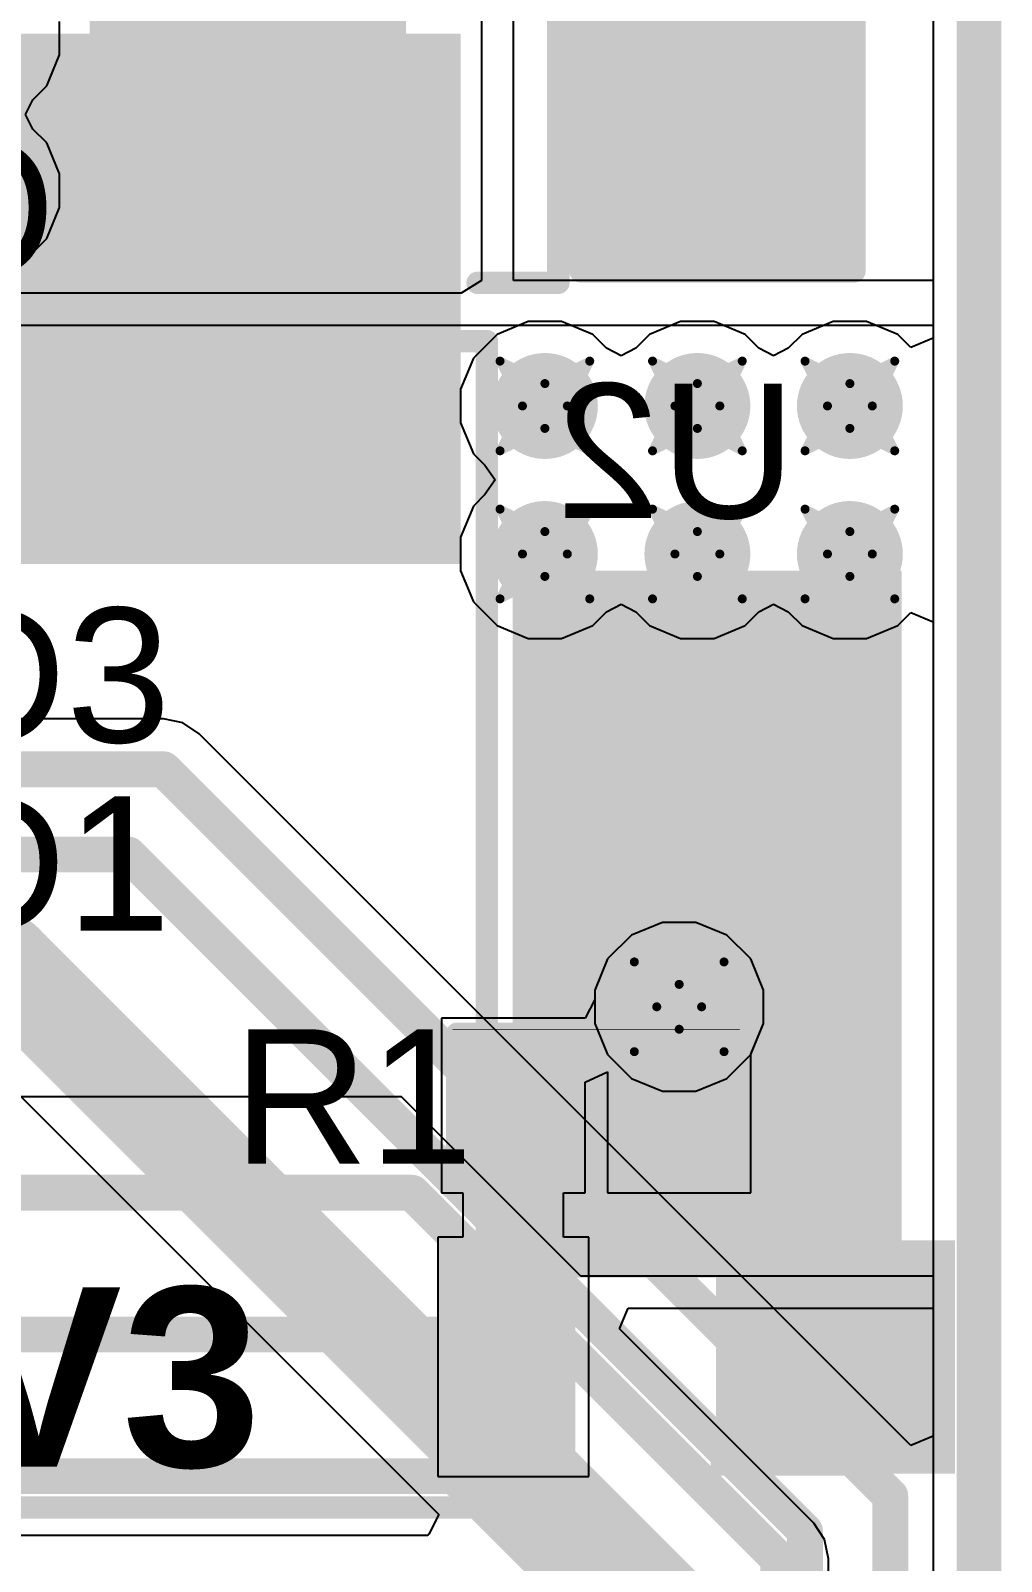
# Model space of a CAD drawing. Header units: inches. Extents: x -6 to 430, y 0 to 90.
# Drawn here: x 39.63 to 45.13, y 34.52 to 43.19 of the extents above; entities that cross this region are included whole.
import ezdxf

# ---------------------------------------------------------------- set-up
doc = ezdxf.new("R2010")
doc.units = ezdxf.units.IN
for name, color, linetype in [('Board_Outline', 56, 'Continuous'), ('Bottom Layer', 5, 'Continuous'), ('Bottom Overlay', 54, 'Continuous'), ('Bottom Paste', 16, 'Continuous'), ('Bottom Solder', 6, 'Continuous'), ('Drill Drawing', 1, 'Continuous'), ('Layer 1', 16, 'Continuous'), ('Layer 2', 76, 'Continuous'), ('Top Layer', 1, 'Continuous'), ('Top Overlay', 2, 'Continuous'), ('Top Paste', 8, 'Continuous'), ('Top Solder', 216, 'Continuous'), ('Via Holes', 16, 'Continuous')]:
    doc.layers.add(name, color=color, linetype=linetype)
doc.styles.add('Arial', font='', dxfattribs={"height": 0.2})
doc.styles.add('Arial_Bold', font='', dxfattribs={"height": 0.2})
doc.styles.get('Arial').set_extended_font_data('Arial')
doc.styles.get('Arial_Bold').set_extended_font_data('Arial', bold=True)

msp = doc.modelspace()

# ---------------------------------------------------------------- hatches: boundary and pattern name
at = {"layer": 'Bottom Layer'}
for points in [[(40.1288, 44.7212), (41.6528, 44.7212), (41.6528, 41.9272), (40.1288, 41.9272)], [(42.6688, 44.7212), (44.1928, 44.7212), (44.1928, 41.9272), (42.6688, 41.9272)], [(42.4602, 36.2286), (42.4602, 40.0286), (44.4602, 40.0286), (44.4602, 36.2286)]]:
    msp.add_hatch(color=5, dxfattribs=at).paths.add_polyline_path(points)
h = msp.add_hatch(color=5, dxfattribs=at)
edge = h.paths.add_edge_path()
edge.add_arc((42.5418, 41.0636), 0.3, 0, 360)
h = msp.add_hatch(color=5, dxfattribs=at)
edge = h.paths.add_edge_path()
edge.add_arc((43.4054, 41.0636), 0.3, 0, 360)
h = msp.add_hatch(color=5, dxfattribs=at)
edge = h.paths.add_edge_path()
edge.add_arc((44.269, 41.0636), 0.3, 0, 360)
h = msp.add_hatch(color=5, dxfattribs=at)
edge = h.paths.add_edge_path()
edge.add_arc((42.5418, 40.2254), 0.3, 0, 360)
h = msp.add_hatch(color=5, dxfattribs=at)
edge = h.paths.add_edge_path()
edge.add_arc((43.4054, 40.2254), 0.3, 0, 360)
h = msp.add_hatch(color=5, dxfattribs=at)
edge = h.paths.add_edge_path()
edge.add_arc((44.269, 40.2254), 0.3, 0, 360)
h = msp.add_hatch(color=5, dxfattribs=at)
edge = h.paths.add_edge_path()
edge.add_arc((43.3024, 37.6614), 0.3, 0, 360)
at = {"layer": 'Bottom Paste'}
for points in [[(40.1288, 44.7212), (41.6528, 44.7212), (41.6528, 41.9272), (40.1288, 41.9272)], [(42.6688, 44.7212), (44.1928, 44.7212), (44.1928, 41.9272), (42.6688, 41.9272)], [(42.4602, 36.2286), (42.4602, 40.0286), (44.4602, 40.0286), (44.4602, 36.2286)]]:
    msp.add_hatch(color=16, dxfattribs=at).paths.add_polyline_path(points)
at = {"layer": 'Bottom Solder'}
for points in [[(40.0272, 44.8228), (41.7544, 44.8228), (41.7544, 41.8256), (40.0272, 41.8256)], [(42.5672, 44.8228), (44.2944, 44.8228), (44.2944, 41.8256), (42.5672, 41.8256)], [(42.3586, 36.127), (42.3586, 40.1302), (44.5618, 40.1302), (44.5618, 36.127)]]:
    msp.add_hatch(color=6, dxfattribs=at).paths.add_polyline_path(points)
at = {"layer": 'Layer 1'}
h = msp.add_hatch(color=16, dxfattribs=at)
edge = h.paths.add_edge_path()
edge.add_arc((42.5418, 41.0636), 0.3, 0, 360)
h = msp.add_hatch(color=16, dxfattribs=at)
edge = h.paths.add_edge_path()
edge.add_arc((43.4054, 41.0636), 0.3, 0, 360)
h = msp.add_hatch(color=16, dxfattribs=at)
edge = h.paths.add_edge_path()
edge.add_arc((44.269, 41.0636), 0.3, 0, 360)
h = msp.add_hatch(color=16, dxfattribs=at)
edge = h.paths.add_edge_path()
edge.add_arc((42.5418, 40.2254), 0.3, 0, 360)
h = msp.add_hatch(color=16, dxfattribs=at)
edge = h.paths.add_edge_path()
edge.add_arc((43.4054, 40.2254), 0.3, 0, 360)
h = msp.add_hatch(color=16, dxfattribs=at)
edge = h.paths.add_edge_path()
edge.add_arc((44.269, 40.2254), 0.3, 0, 360)
h = msp.add_hatch(color=16, dxfattribs=at)
edge = h.paths.add_edge_path()
edge.add_arc((43.3024, 37.6614), 0.3, 0, 360)
at = {"layer": 'Layer 2'}
h = msp.add_hatch(color=76, dxfattribs=at)
edge = h.paths.add_edge_path()
edge.add_arc((42.5418, 41.0636), 0.3, 0, 360)
h = msp.add_hatch(color=76, dxfattribs=at)
edge = h.paths.add_edge_path()
edge.add_arc((43.4054, 41.0636), 0.3, 0, 360)
h = msp.add_hatch(color=76, dxfattribs=at)
edge = h.paths.add_edge_path()
edge.add_arc((44.269, 41.0636), 0.3, 0, 360)
h = msp.add_hatch(color=76, dxfattribs=at)
edge = h.paths.add_edge_path()
edge.add_arc((42.5418, 40.2254), 0.3, 0, 360)
h = msp.add_hatch(color=76, dxfattribs=at)
edge = h.paths.add_edge_path()
edge.add_arc((43.4054, 40.2254), 0.3, 0, 360)
h = msp.add_hatch(color=76, dxfattribs=at)
edge = h.paths.add_edge_path()
edge.add_arc((44.269, 40.2254), 0.3, 0, 360)
h = msp.add_hatch(color=76, dxfattribs=at)
edge = h.paths.add_edge_path()
edge.add_arc((43.3024, 37.6614), 0.3, 0, 360)
at = {"layer": 'Top Layer'}
for points in [[(41.9638, 40.2706), (39.5638, 40.2706), (39.5638, 43.0706), (41.9638, 43.0706)], [(42.5912, 37.4201), (42.5912, 36.7851), (42.134, 36.7851), (42.134, 37.4201)], [(43.531, 37.4201), (43.531, 36.7851), (43.0738, 36.7851), (43.0738, 37.4201)], [(42.1126, 36.1788), (42.6126, 36.1788), (42.6126, 35.1788), (42.1126, 35.1788)], [(43.6126, 36.1788), (44.1126, 36.1788), (44.1126, 35.1788), (43.6126, 35.1788)]]:
    msp.add_hatch(color=1, dxfattribs=at).paths.add_polyline_path(points)
h = msp.add_hatch(color=1, dxfattribs=at)
edge = h.paths.add_edge_path()
edge.add_arc((42.5418, 41.0636), 0.3, 0, 360)
h = msp.add_hatch(color=1, dxfattribs=at)
edge = h.paths.add_edge_path()
edge.add_arc((43.4054, 41.0636), 0.3, 0, 360)
h = msp.add_hatch(color=1, dxfattribs=at)
edge = h.paths.add_edge_path()
edge.add_arc((44.269, 41.0636), 0.3, 0, 360)
h = msp.add_hatch(color=1, dxfattribs=at)
edge = h.paths.add_edge_path()
edge.add_arc((42.5418, 40.2254), 0.3, 0, 360)
h = msp.add_hatch(color=1, dxfattribs=at)
edge = h.paths.add_edge_path()
edge.add_arc((43.4054, 40.2254), 0.3, 0, 360)
h = msp.add_hatch(color=1, dxfattribs=at)
edge = h.paths.add_edge_path()
edge.add_arc((44.269, 40.2254), 0.3, 0, 360)
h = msp.add_hatch(color=1, dxfattribs=at)
edge = h.paths.add_edge_path()
edge.add_arc((43.3024, 37.6614), 0.3, 0, 360)
at = {"layer": 'Top Overlay'}
msp.add_hatch(color=2, dxfattribs=at).paths.add_polyline_path([(44.2302, 35.0184), (44.8652, 35.0184), (44.8652, 36.3392), (44.2302, 36.3392)])
at = {"layer": 'Top Paste'}
for points in [[(41.9638, 40.2706), (39.5638, 40.2706), (39.5638, 43.0706), (41.9638, 43.0706)], [(42.5912, 37.4201), (42.5912, 36.7851), (42.134, 36.7851), (42.134, 37.4201)], [(43.531, 37.4201), (43.531, 36.7851), (43.0738, 36.7851), (43.0738, 37.4201)], [(42.1126, 36.1788), (42.6126, 36.1788), (42.6126, 35.1788), (42.1126, 35.1788)], [(43.6126, 36.1788), (44.1126, 36.1788), (44.1126, 35.1788), (43.6126, 35.1788)]]:
    msp.add_hatch(color=8, dxfattribs=at).paths.add_polyline_path(points)
at = {"layer": 'Top Solder'}
for points in [[(42.0654, 40.169), (39.4622, 40.169), (39.4622, 43.1722), (42.0654, 43.1722)], [(42.6462, 37.4751), (42.6462, 36.7301), (42.079, 36.7301), (42.079, 37.4751)], [(43.586, 37.4751), (43.586, 36.7301), (43.0188, 36.7301), (43.0188, 37.4751)], [(42.011, 36.2804), (42.7142, 36.2804), (42.7142, 35.0772), (42.011, 35.0772)], [(43.511, 36.2804), (44.2142, 36.2804), (44.2142, 35.0772), (43.511, 35.0772)]]:
    msp.add_hatch(color=216, dxfattribs=at).paths.add_polyline_path(points)
at = {"layer": 'Via Holes'}
h = msp.add_hatch(color=7, dxfattribs=at)
edge = h.paths.add_edge_path()
edge.add_arc((42.5418, 41.0636), 0.15, 0, 360)
h = msp.add_hatch(color=7, dxfattribs=at)
edge = h.paths.add_edge_path()
edge.add_arc((43.4054, 41.0636), 0.15, 0, 360)
h = msp.add_hatch(color=7, dxfattribs=at)
edge = h.paths.add_edge_path()
edge.add_arc((44.269, 41.0636), 0.15, 0, 360)
h = msp.add_hatch(color=7, dxfattribs=at)
edge = h.paths.add_edge_path()
edge.add_arc((42.5418, 40.2254), 0.15, 0, 360)
h = msp.add_hatch(color=7, dxfattribs=at)
edge = h.paths.add_edge_path()
edge.add_arc((43.4054, 40.2254), 0.15, 0, 360)
h = msp.add_hatch(color=7, dxfattribs=at)
edge = h.paths.add_edge_path()
edge.add_arc((44.269, 40.2254), 0.15, 0, 360)
h = msp.add_hatch(color=7, dxfattribs=at)
edge = h.paths.add_edge_path()
edge.add_arc((43.3024, 37.6614), 0.15, 0, 360)

# ---------------------------------------------------------------- linework, layer by layer
at = {"layer": 'Board_Outline', "const_width": 0.254}
msp.add_lwpolyline([(45, 0), (45, 50)], dxfattribs=at)
at = {"layer": 'Bottom Layer'}
for p, q in [((42.1827, 47.185), (42.1827, 41.7748)), ((42.364, 41.7748), (42.364, 47.185)), ((44.741, 47.185), (44.741, 41.7748)), ((42.0677, 41.7021), (39.062, 41.7021)), ((42.1827, 41.7748), (42.0677, 41.7021)), ((44.741, 41.7748), (42.364, 41.7748)), ((39.062, 41.5208), (44.741, 41.5208)), ((44.741, 41.5208), (44.741, 36.136)), ((41.729, 37.152), (35.1429, 37.152)), ((42.745, 36.136), (41.729, 37.152)), ((44.741, 36.136), (42.745, 36.136)), ((42.9639, 35.8374), (43.0125, 35.9547)), ((43.0125, 35.9547), (44.741, 35.9547)), ((44.741, 35.9547), (44.741, 14.4685)), ((44.064, 34.7372), (42.9639, 35.8374)), ((44.1258, 34.6448), (44.064, 34.7372)), ((44.064, 34.7372), (44.064, 34.7372)), ((44.1475, 34.5358), (44.1258, 34.6448)), ((44.1475, 18.483), (44.1475, 34.5358))]:
    msp.add_line(p, q, dxfattribs=at)
at = {"layer": 'Bottom Layer', "const_width": 0.2032}
for points in [[(39.0621, 36.6085), (41.7899, 36.6085)], [(41.7899, 36.6085), (43.8626, 34.5358)], [(39.062, 35.8058), (41.9101, 35.8058)], [(41.9101, 35.8058), (43.38, 34.3359)], [(39.0621, 35.0033), (42.0301, 35.0033)], [(42.0301, 35.0033), (42.8974, 34.136)], [(43.8626, 18.483), (43.8626, 34.5358)]]:
    msp.add_lwpolyline(points, dxfattribs=at)
at = {"layer": 'Bottom Layer', "const_width": 0.1016}
for points in [[(41.7391, 36.6085, 1), (41.8407, 36.6085, 1)], [(41.7391, 36.6085, 1), (41.8407, 36.6085, 1)], [(41.8593, 35.8058, 1), (41.9609, 35.8058, 1)], [(41.8593, 35.8058, 1), (41.9609, 35.8058, 1)], [(41.9793, 35.0033, 1), (42.0809, 35.0033, 1)], [(41.9793, 35.0033, 1), (42.0809, 35.0033, 1)], [(43.8118, 34.5358, 1), (43.9134, 34.5358, 1)], [(43.8118, 34.5358, 1), (43.9134, 34.5358, 1)]]:
    msp.add_lwpolyline(points, format="xyb", close=True, dxfattribs=at)
at = {"layer": 'Bottom Overlay', "const_width": 0.127}
for points in [[(40.0272, 41.8256), (40.0272, 44.8228)], [(44.2944, 41.8256), (44.2944, 44.8228)], [(40.0272, 41.8256), (41.5766, 41.8256)], [(42.745, 41.8256), (44.2944, 41.8256)], [(38.5814, 41.4306), (42.2136, 41.4306)], [(42.2136, 34.8266), (42.2136, 41.4306)], [(38.5814, 34.8266), (42.2136, 34.8266)]]:
    msp.add_lwpolyline(points, dxfattribs=at)
at = {"layer": 'Bottom Overlay', "const_width": 0.0635}
for points in [[(39.9954, 41.8256, 1), (40.0589, 41.8256, 1)], [(39.9954, 41.8256, 1), (40.0589, 41.8256, 1)], [(41.5448, 41.8256, 1), (41.6083, 41.8256, 1)], [(42.7132, 41.8256, 1), (42.7767, 41.8256, 1)], [(44.2626, 41.8256, 1), (44.3261, 41.8256, 1)], [(44.2626, 41.8256, 1), (44.3261, 41.8256, 1)], [(42.1818, 41.4306, 1), (42.2453, 41.4306, 1)], [(42.1818, 41.4306, 1), (42.2453, 41.4306, 1)], [(42.1818, 34.8266, 1), (42.2453, 34.8266, 1)], [(42.1818, 34.8266, 1), (42.2453, 34.8266, 1)]]:
    msp.add_lwpolyline(points, format="xyb", close=True, dxfattribs=at)
at = {"layer": 'Drill Drawing', "const_width": 0.0508}
for points in [[(42.2878, 41.3176), (42.5418, 41.1906)], [(42.2878, 41.3176), (42.4148, 41.0636)], [(42.5418, 41.1906), (42.7958, 41.3176)], [(42.6688, 41.0636), (42.7958, 41.3176)], [(43.1514, 41.3176), (43.4054, 41.1906)], [(43.1514, 41.3176), (43.2784, 41.0636)], [(43.4054, 41.1906), (43.6594, 41.3176)], [(43.5324, 41.0636), (43.6594, 41.3176)], [(44.015, 41.3176), (44.269, 41.1906)], [(44.015, 41.3176), (44.142, 41.0636)], [(44.269, 41.1906), (44.523, 41.3176)], [(44.396, 41.0636), (44.523, 41.3176)], [(42.2878, 40.8096), (42.4148, 41.0636)], [(42.6688, 41.0636), (42.7958, 40.8096)], [(43.1514, 40.8096), (43.2784, 41.0636)], [(43.5324, 41.0636), (43.6594, 40.8096)], [(44.015, 40.8096), (44.142, 41.0636)], [(44.396, 41.0636), (44.523, 40.8096)], [(42.2878, 40.8096), (42.5418, 40.9366)], [(42.5418, 40.9366), (42.7958, 40.8096)], [(43.1514, 40.8096), (43.4054, 40.9366)], [(43.4054, 40.9366), (43.6594, 40.8096)], [(44.015, 40.8096), (44.269, 40.9366)], [(44.269, 40.9366), (44.523, 40.8096)], [(42.2878, 40.4794), (42.5418, 40.3524)], [(42.2878, 40.4794), (42.4148, 40.2254)], [(42.5418, 40.3524), (42.7958, 40.4794)], [(42.6688, 40.2254), (42.7958, 40.4794)], [(43.1514, 40.4794), (43.4054, 40.3524)], [(43.1514, 40.4794), (43.2784, 40.2254)], [(43.4054, 40.3524), (43.6594, 40.4794)], [(43.5324, 40.2254), (43.6594, 40.4794)], [(44.015, 40.4794), (44.269, 40.3524)], [(44.015, 40.4794), (44.142, 40.2254)], [(44.269, 40.3524), (44.523, 40.4794)], [(44.396, 40.2254), (44.523, 40.4794)], [(42.2878, 39.9714), (42.4148, 40.2254)], [(42.6688, 40.2254), (42.7958, 39.9714)], [(43.1514, 39.9714), (43.2784, 40.2254)], [(43.5324, 40.2254), (43.6594, 39.9714)], [(44.015, 39.9714), (44.142, 40.2254)], [(44.396, 40.2254), (44.523, 39.9714)], [(42.2878, 39.9714), (42.5418, 40.0984)], [(42.5418, 40.0984), (42.7958, 39.9714)], [(43.1514, 39.9714), (43.4054, 40.0984)], [(43.4054, 40.0984), (43.6594, 39.9714)], [(44.015, 39.9714), (44.269, 40.0984)], [(44.269, 40.0984), (44.523, 39.9714)], [(43.0484, 37.9154), (43.3024, 37.7884)], [(43.0484, 37.9154), (43.1754, 37.6614)], [(43.3024, 37.7884), (43.5564, 37.9154)], [(43.4294, 37.6614), (43.5564, 37.9154)], [(43.0484, 37.4074), (43.1754, 37.6614)], [(43.4294, 37.6614), (43.5564, 37.4074)], [(43.0484, 37.4074), (43.3024, 37.5344)], [(43.3024, 37.5344), (43.5564, 37.4074)]]:
    msp.add_lwpolyline(points, dxfattribs=at)
at = {"layer": 'Drill Drawing', "const_width": 0.0254}
for points in [[(42.2751, 41.3176, 1), (42.3005, 41.3176, 1)], [(42.2751, 41.3176, 1), (42.3005, 41.3176, 1)], [(42.7831, 41.3176, 1), (42.8085, 41.3176, 1)], [(42.7831, 41.3176, 1), (42.8085, 41.3176, 1)], [(43.1387, 41.3176, 1), (43.1641, 41.3176, 1)], [(43.1387, 41.3176, 1), (43.1641, 41.3176, 1)], [(43.6467, 41.3176, 1), (43.6721, 41.3176, 1)], [(43.6467, 41.3176, 1), (43.6721, 41.3176, 1)], [(44.0023, 41.3176, 1), (44.0277, 41.3176, 1)], [(44.0023, 41.3176, 1), (44.0277, 41.3176, 1)], [(44.5103, 41.3176, 1), (44.5357, 41.3176, 1)], [(44.5103, 41.3176, 1), (44.5357, 41.3176, 1)], [(42.5291, 41.1906, 1), (42.5545, 41.1906, 1)], [(42.5291, 41.1906, 1), (42.5545, 41.1906, 1)], [(43.3927, 41.1906, 1), (43.4181, 41.1906, 1)], [(43.3927, 41.1906, 1), (43.4181, 41.1906, 1)], [(44.2563, 41.1906, 1), (44.2817, 41.1906, 1)], [(44.2563, 41.1906, 1), (44.2817, 41.1906, 1)], [(42.4021, 41.0636, 1), (42.4275, 41.0636, 1)], [(42.4021, 41.0636, 1), (42.4275, 41.0636, 1)], [(42.6561, 41.0636, 1), (42.6815, 41.0636, 1)], [(42.6561, 41.0636, 1), (42.6815, 41.0636, 1)], [(43.2657, 41.0636, 1), (43.2911, 41.0636, 1)], [(43.2657, 41.0636, 1), (43.2911, 41.0636, 1)], [(43.5197, 41.0636, 1), (43.5451, 41.0636, 1)], [(43.5197, 41.0636, 1), (43.5451, 41.0636, 1)], [(44.1293, 41.0636, 1), (44.1547, 41.0636, 1)], [(44.1293, 41.0636, 1), (44.1547, 41.0636, 1)], [(44.3833, 41.0636, 1), (44.4087, 41.0636, 1)], [(44.3833, 41.0636, 1), (44.4087, 41.0636, 1)], [(42.5291, 40.9366, 1), (42.5545, 40.9366, 1)], [(42.5291, 40.9366, 1), (42.5545, 40.9366, 1)], [(43.3927, 40.9366, 1), (43.4181, 40.9366, 1)], [(43.3927, 40.9366, 1), (43.4181, 40.9366, 1)], [(44.2563, 40.9366, 1), (44.2817, 40.9366, 1)], [(44.2563, 40.9366, 1), (44.2817, 40.9366, 1)], [(42.2751, 40.8096, 1), (42.3005, 40.8096, 1)], [(42.2751, 40.8096, 1), (42.3005, 40.8096, 1)], [(42.7831, 40.8096, 1), (42.8085, 40.8096, 1)], [(42.7831, 40.8096, 1), (42.8085, 40.8096, 1)], [(43.1387, 40.8096, 1), (43.1641, 40.8096, 1)], [(43.1387, 40.8096, 1), (43.1641, 40.8096, 1)], [(43.6467, 40.8096, 1), (43.6721, 40.8096, 1)], [(43.6467, 40.8096, 1), (43.6721, 40.8096, 1)], [(44.0023, 40.8096, 1), (44.0277, 40.8096, 1)], [(44.0023, 40.8096, 1), (44.0277, 40.8096, 1)], [(44.5103, 40.8096, 1), (44.5357, 40.8096, 1)], [(44.5103, 40.8096, 1), (44.5357, 40.8096, 1)], [(42.2751, 40.4794, 1), (42.3005, 40.4794, 1)], [(42.2751, 40.4794, 1), (42.3005, 40.4794, 1)], [(42.7831, 40.4794, 1), (42.8085, 40.4794, 1)], [(42.7831, 40.4794, 1), (42.8085, 40.4794, 1)], [(43.1387, 40.4794, 1), (43.1641, 40.4794, 1)], [(43.1387, 40.4794, 1), (43.1641, 40.4794, 1)], [(43.6467, 40.4794, 1), (43.6721, 40.4794, 1)], [(43.6467, 40.4794, 1), (43.6721, 40.4794, 1)], [(44.0023, 40.4794, 1), (44.0277, 40.4794, 1)], [(44.0023, 40.4794, 1), (44.0277, 40.4794, 1)], [(44.5103, 40.4794, 1), (44.5357, 40.4794, 1)], [(44.5103, 40.4794, 1), (44.5357, 40.4794, 1)], [(42.5291, 40.3524, 1), (42.5545, 40.3524, 1)], [(42.5291, 40.3524, 1), (42.5545, 40.3524, 1)], [(43.3927, 40.3524, 1), (43.4181, 40.3524, 1)], [(43.3927, 40.3524, 1), (43.4181, 40.3524, 1)], [(44.2563, 40.3524, 1), (44.2817, 40.3524, 1)], [(44.2563, 40.3524, 1), (44.2817, 40.3524, 1)], [(42.4021, 40.2254, 1), (42.4275, 40.2254, 1)], [(42.4021, 40.2254, 1), (42.4275, 40.2254, 1)], [(42.6561, 40.2254, 1), (42.6815, 40.2254, 1)], [(42.6561, 40.2254, 1), (42.6815, 40.2254, 1)], [(43.2657, 40.2254, 1), (43.2911, 40.2254, 1)], [(43.2657, 40.2254, 1), (43.2911, 40.2254, 1)], [(43.5197, 40.2254, 1), (43.5451, 40.2254, 1)], [(43.5197, 40.2254, 1), (43.5451, 40.2254, 1)], [(44.1293, 40.2254, 1), (44.1547, 40.2254, 1)], [(44.1293, 40.2254, 1), (44.1547, 40.2254, 1)], [(44.3833, 40.2254, 1), (44.4087, 40.2254, 1)], [(44.3833, 40.2254, 1), (44.4087, 40.2254, 1)], [(42.5291, 40.0984, 1), (42.5545, 40.0984, 1)], [(42.5291, 40.0984, 1), (42.5545, 40.0984, 1)], [(43.3927, 40.0984, 1), (43.4181, 40.0984, 1)], [(43.3927, 40.0984, 1), (43.4181, 40.0984, 1)], [(44.2563, 40.0984, 1), (44.2817, 40.0984, 1)], [(44.2563, 40.0984, 1), (44.2817, 40.0984, 1)], [(42.2751, 39.9714, 1), (42.3005, 39.9714, 1)], [(42.2751, 39.9714, 1), (42.3005, 39.9714, 1)], [(42.7831, 39.9714, 1), (42.8085, 39.9714, 1)], [(42.7831, 39.9714, 1), (42.8085, 39.9714, 1)], [(43.1387, 39.9714, 1), (43.1641, 39.9714, 1)], [(43.1387, 39.9714, 1), (43.1641, 39.9714, 1)], [(43.6467, 39.9714, 1), (43.6721, 39.9714, 1)], [(43.6467, 39.9714, 1), (43.6721, 39.9714, 1)], [(44.0023, 39.9714, 1), (44.0277, 39.9714, 1)], [(44.0023, 39.9714, 1), (44.0277, 39.9714, 1)], [(44.5103, 39.9714, 1), (44.5357, 39.9714, 1)], [(44.5103, 39.9714, 1), (44.5357, 39.9714, 1)], [(43.0357, 37.9154, 1), (43.0611, 37.9154, 1)], [(43.0357, 37.9154, 1), (43.0611, 37.9154, 1)], [(43.5437, 37.9154, 1), (43.5691, 37.9154, 1)], [(43.5437, 37.9154, 1), (43.5691, 37.9154, 1)], [(43.2897, 37.7884, 1), (43.3151, 37.7884, 1)], [(43.2897, 37.7884, 1), (43.3151, 37.7884, 1)], [(43.1627, 37.6614, 1), (43.1881, 37.6614, 1)], [(43.1627, 37.6614, 1), (43.1881, 37.6614, 1)], [(43.4167, 37.6614, 1), (43.4421, 37.6614, 1)], [(43.4167, 37.6614, 1), (43.4421, 37.6614, 1)], [(43.2897, 37.5344, 1), (43.3151, 37.5344, 1)], [(43.2897, 37.5344, 1), (43.3151, 37.5344, 1)], [(43.0357, 37.4074, 1), (43.0611, 37.4074, 1)], [(43.0357, 37.4074, 1), (43.0611, 37.4074, 1)], [(43.5437, 37.4074, 1), (43.5691, 37.4074, 1)], [(43.5437, 37.4074, 1), (43.5691, 37.4074, 1)]]:
    msp.add_lwpolyline(points, format="xyb", close=True, dxfattribs=at)
at = {"layer": 'Layer 1'}
for p, q in [((44.741, 44.7697), (44.741, 41.4469)), ((42.4468, 41.5414), (42.2711, 41.4687)), ((42.6368, 41.5414), (42.4468, 41.5414)), ((42.8125, 41.4687), (42.6368, 41.5414)), ((43.3104, 41.5414), (43.1347, 41.4687)), ((43.5004, 41.5414), (43.3104, 41.5414)), ((43.6761, 41.4687), (43.5004, 41.5414)), ((44.174, 41.5414), (43.9983, 41.4687)), ((44.364, 41.5414), (44.174, 41.5414)), ((44.5397, 41.4687), (44.364, 41.5414)), ((42.2711, 41.4687), (42.1367, 41.3343)), ((42.8906, 41.3905), (42.8125, 41.4687)), ((43.1347, 41.4687), (43.0566, 41.3905)), ((43.7542, 41.3905), (43.6761, 41.4687)), ((43.9983, 41.4687), (43.9202, 41.3905)), ((44.614, 41.3943), (44.5397, 41.4687)), ((44.741, 41.4469), (44.614, 41.3943)), ((42.9736, 41.348), (42.8906, 41.3905)), ((43.0566, 41.3905), (42.9736, 41.348)), ((43.8372, 41.348), (43.7542, 41.3905)), ((43.9202, 41.3905), (43.8372, 41.348)), ((42.1367, 41.3343), (42.064, 41.1586)), ((42.064, 41.1586), (42.064, 40.9686)), ((42.064, 40.9686), (42.1367, 40.7929)), ((42.1367, 40.7929), (42.2022, 40.7275)), ((42.2022, 40.7275), (42.2612, 40.6445)), ((42.2612, 40.6445), (42.2022, 40.5615)), ((42.1367, 40.4961), (42.064, 40.3204)), ((42.2022, 40.5615), (42.1367, 40.4961)), ((42.064, 40.3204), (42.064, 40.1304)), ((42.064, 40.1304), (42.1367, 39.9547)), ((42.1367, 39.9547), (42.2711, 39.8203)), ((42.8125, 39.8203), (42.8906, 39.8985)), ((42.8906, 39.8985), (42.9736, 39.941)), ((42.9736, 39.941), (43.0566, 39.8985)), ((43.0566, 39.8985), (43.1347, 39.8203)), ((43.6761, 39.8203), (43.7542, 39.8985)), ((43.7542, 39.8985), (43.8372, 39.941)), ((43.8372, 39.941), (43.9202, 39.8985)), ((43.9202, 39.8985), (43.9983, 39.8203)), ((44.5397, 39.8203), (44.614, 39.8947)), ((44.614, 39.8947), (44.741, 39.8421)), ((42.2711, 39.8203), (42.4468, 39.7476)), ((42.6368, 39.7476), (42.8125, 39.8203)), ((43.1347, 39.8203), (43.3104, 39.7476)), ((43.5004, 39.7476), (43.6761, 39.8203)), ((43.9983, 39.8203), (44.174, 39.7476)), ((44.364, 39.7476), (44.5397, 39.8203)), ((44.741, 39.8421), (44.741, 35.2304)), ((42.4468, 39.7476), (42.6368, 39.7476)), ((43.3104, 39.7476), (43.5004, 39.7476)), ((44.174, 39.7476), (44.364, 39.7476)), ((40.3828, 39.2911), (31.188, 39.2911)), ((40.4918, 39.2694), (40.3828, 39.2911)), ((40.3828, 39.2911), (40.3828, 39.2911)), ((40.5842, 39.2076), (40.4918, 39.2694)), ((44.614, 35.1778), (40.5842, 39.2076)), ((43.2074, 38.1392), (43.0317, 38.0665)), ((43.3974, 38.1392), (43.2074, 38.1392)), ((43.5731, 38.0665), (43.3974, 38.1392)), ((43.0317, 38.0665), (42.8973, 37.9321)), ((43.7075, 37.9321), (43.5731, 38.0665)), ((42.8973, 37.9321), (42.8246, 37.7564)), ((43.7802, 37.7564), (43.7075, 37.9321)), ((42.8246, 37.7564), (42.8246, 37.5664)), ((43.7802, 37.5664), (43.7802, 37.7564)), ((42.8246, 37.5664), (42.8973, 37.3907)), ((43.7075, 37.3907), (43.7802, 37.5664)), ((39.2786, 37.4478), (41.9404, 34.786)), ((42.8973, 37.3907), (43.0317, 37.2563)), ((43.5731, 37.2563), (43.7075, 37.3907)), ((43.0317, 37.2563), (43.2074, 37.1836)), ((43.3974, 37.1836), (43.5731, 37.2563)), ((43.2074, 37.1836), (43.3974, 37.1836)), ((44.741, 35.2304), (44.614, 35.1778)), ((41.9404, 34.786), (41.8845, 34.6745)), ((41.8845, 34.6745), (41.8786, 34.6683)), ((41.8786, 34.6683), (39.5687, 34.6683))]:
    msp.add_line(p, q, dxfattribs=at)
for points, const_width in [([(31.188, 39.0062), (40.3828, 39.0062)], 0.2032), ([(40.3828, 39.0062), (44.4976, 34.8914)], 0.2032), ([(34.0074, 38.5236), (40.1829, 38.5236)], 0.2032), ([(40.1829, 38.5236), (44.015, 34.6915)], 0.2032), ([(32.2868, 37.914), (39.4717, 37.914)], 0.5588), ([(39.4717, 37.914), (43.2784, 34.1073)], 0.5588), ([(44.4976, 34.8914), (44.4976, 2.2016)], 0.2032), ([(44.015, 34.6915), (44.015, 2.481)], 0.2032)]:
    msp.add_lwpolyline(points, dxfattribs=dict(at, const_width=const_width))
for points, const_width in [([(40.332, 39.0062, 1), (40.4336, 39.0062, 1)], 0.1016), ([(40.332, 39.0062, 1), (40.4336, 39.0062, 1)], 0.1016), ([(40.1321, 38.5236, 1), (40.2337, 38.5236, 1)], 0.1016), ([(40.1321, 38.5236, 1), (40.2337, 38.5236, 1)], 0.1016), ([(39.332, 37.914, 1), (39.6114, 37.914, 1)], 0.2794), ([(39.332, 37.914, 1), (39.6114, 37.914, 1)], 0.2794), ([(44.4468, 34.8914, 1), (44.5484, 34.8914, 1)], 0.1016), ([(44.4468, 34.8914, 1), (44.5484, 34.8914, 1)], 0.1016), ([(43.9642, 34.6915, 1), (44.0658, 34.6915, 1)], 0.1016), ([(43.9642, 34.6915, 1), (44.0658, 34.6915, 1)], 0.1016)]:
    msp.add_lwpolyline(points, format="xyb", close=True, dxfattribs=dict(at, const_width=const_width))
at = {"layer": 'Layer 2'}
for p, q in [((44.741, 43.9846), (44.741, 9.6946)), ((39.7938, 43.0514), (39.7938, 43.2414)), ((39.7211, 42.8757), (39.7938, 43.0514)), ((39.6429, 42.7976), (39.7211, 42.8757)), ((39.6004, 42.7146), (39.6429, 42.7976)), ((39.6429, 42.6316), (39.6004, 42.7146)), ((39.7211, 42.5535), (39.6429, 42.6316)), ((39.7938, 42.3778), (39.7211, 42.5535)), ((39.7938, 42.1878), (39.7938, 42.3778)), ((39.7211, 42.0121), (39.7938, 42.1878)), ((39.5867, 41.8777), (39.7211, 42.0121))]:
    msp.add_line(p, q, dxfattribs=at)
at = {"layer": 'Top Layer'}
for p, q in [((44.741, 44.3367), (44.741, 41.4469)), ((42.4468, 41.5414), (42.2711, 41.4687)), ((42.6368, 41.5414), (42.4468, 41.5414)), ((42.8125, 41.4687), (42.6368, 41.5414)), ((43.3104, 41.5414), (43.1347, 41.4687)), ((43.5004, 41.5414), (43.3104, 41.5414)), ((43.6761, 41.4687), (43.5004, 41.5414)), ((44.174, 41.5414), (43.9983, 41.4687)), ((44.364, 41.5414), (44.174, 41.5414)), ((44.5397, 41.4687), (44.364, 41.5414)), ((42.2711, 41.4687), (42.1367, 41.3343)), ((42.8906, 41.3905), (42.8125, 41.4687)), ((43.1347, 41.4687), (43.0566, 41.3905)), ((43.7542, 41.3905), (43.6761, 41.4687)), ((43.9983, 41.4687), (43.9202, 41.3905)), ((44.614, 41.3943), (44.5397, 41.4687)), ((44.741, 41.4469), (44.614, 41.3943)), ((42.9736, 41.348), (42.8906, 41.3905)), ((43.0566, 41.3905), (42.9736, 41.348)), ((43.8372, 41.348), (43.7542, 41.3905)), ((43.9202, 41.3905), (43.8372, 41.348)), ((42.1367, 41.3343), (42.064, 41.1586)), ((42.064, 41.1586), (42.064, 40.9686)), ((42.064, 40.9686), (42.1367, 40.7929)), ((42.1367, 40.7929), (42.2022, 40.7275)), ((42.2022, 40.7275), (42.2612, 40.6445)), ((42.2612, 40.6445), (42.2022, 40.5615)), ((42.1367, 40.4961), (42.064, 40.3204)), ((42.2022, 40.5615), (42.1367, 40.4961)), ((42.064, 40.3204), (42.064, 40.1304)), ((42.064, 40.1304), (42.1367, 39.9547)), ((42.1367, 39.9547), (42.2711, 39.8203)), ((42.8125, 39.8203), (42.8906, 39.8985)), ((42.8906, 39.8985), (42.9736, 39.941)), ((42.9736, 39.941), (43.0566, 39.8985)), ((43.0566, 39.8985), (43.1347, 39.8203)), ((43.6761, 39.8203), (43.7542, 39.8985)), ((43.7542, 39.8985), (43.8372, 39.941)), ((43.8372, 39.941), (43.9202, 39.8985)), ((43.9202, 39.8985), (43.9983, 39.8203)), ((44.5397, 39.8203), (44.614, 39.8947)), ((44.614, 39.8947), (44.741, 39.8421)), ((42.2711, 39.8203), (42.4468, 39.7476)), ((42.6368, 39.7476), (42.8125, 39.8203)), ((43.1347, 39.8203), (43.3104, 39.7476)), ((43.5004, 39.7476), (43.6761, 39.8203)), ((43.9983, 39.8203), (44.174, 39.7476)), ((44.364, 39.7476), (44.5397, 39.8203)), ((44.741, 39.8421), (44.741, 0.259)), ((42.4468, 39.7476), (42.6368, 39.7476)), ((43.3104, 39.7476), (43.5004, 39.7476)), ((44.174, 39.7476), (44.364, 39.7476)), ((43.2074, 38.1392), (43.0317, 38.0665)), ((43.3974, 38.1392), (43.2074, 38.1392)), ((43.5731, 38.0665), (43.3974, 38.1392)), ((43.0317, 38.0665), (42.8973, 37.9321)), ((43.7075, 37.9321), (43.5731, 38.0665)), ((42.8973, 37.9321), (42.8246, 37.7564)), ((43.7802, 37.7564), (43.7075, 37.9321)), ((42.8246, 37.7564), (42.8246, 37.7019)), ((43.7802, 37.5664), (43.7802, 37.7564)), ((42.8246, 37.7019), (42.769, 37.5979)), ((42.6976, 37.5979), (41.9562, 37.5979)), ((41.9562, 37.5979), (41.9562, 36.6073)), ((42.769, 37.5979), (42.6976, 37.5979)), ((43.7088, 37.394), (43.7802, 37.5664)), ((43.7088, 36.6073), (43.7088, 37.394)), ((42.769, 37.2338), (42.896, 37.2939)), ((42.896, 37.2939), (42.896, 36.6073)), ((42.769, 36.6073), (42.769, 37.2338)), ((41.9562, 36.6073), (42.0777, 36.6073)), ((42.0777, 36.6073), (42.0777, 36.3566)), ((42.6475, 36.3566), (42.6475, 36.6073)), ((42.6475, 36.6073), (42.769, 36.6073)), ((42.896, 36.6073), (43.7088, 36.6073)), ((42.0777, 36.3566), (41.9348, 36.3566)), ((41.9348, 36.3566), (41.9348, 35.001)), ((42.7904, 36.3566), (42.6475, 36.3566)), ((42.7904, 35.001), (42.7904, 36.3566)), ((41.9348, 35.001), (42.7904, 35.001))]:
    msp.add_line(p, q, dxfattribs=at)
for points, const_width in [([(43.3024, 37.1026), (43.3024, 37.6614)], 0.3048), ([(42.3626, 35.6788), (42.3626, 37.1026)], 0.2032)]:
    msp.add_lwpolyline(points, dxfattribs=dict(at, const_width=const_width))
for points, const_width in [([(43.2262, 37.6614, 1), (43.3786, 37.6614, 1)], 0.1524), ([(42.3118, 37.1026, 1), (42.4134, 37.1026, 1)], 0.1016), ([(43.2262, 37.1026, 1), (43.3786, 37.1026, 1)], 0.1524), ([(42.3118, 35.6788, 1), (42.4134, 35.6788, 1)], 0.1016)]:
    msp.add_lwpolyline(points, format="xyb", close=True, dxfattribs=dict(at, const_width=const_width))
at = {"layer": 'Top Overlay'}
for points, const_width in [([(42.618, 41.7608), (42.618, 46.5614)], 0.127), ([(42.1608, 41.7608), (42.618, 41.7608)], 0.127), ([(42.0451, 37.509), (43.6199, 37.509)], 0.127), ([(42.0451, 36.6962), (42.0451, 37.509)], 0.127), ([(42.0197, 37.5344), (43.6453, 37.5344)], 0.00323), ([(43.6199, 36.6962), (43.6199, 37.509)], 0.127), ([(42.0451, 36.6962), (43.6199, 36.6962)], 0.127), ([(41.995, 36.2884), (42.6808, 36.2884)], 0.127), ([(41.995, 35.0692), (41.995, 36.2884)], 0.127), ([(43.5444, 36.2884), (44.2302, 36.2884)], 0.127), ([(44.2302, 35.0692), (44.2302, 36.2884)], 0.127), ([(41.995, 35.0692), (42.6808, 35.0692)], 0.127), ([(43.5444, 35.0692), (44.2302, 35.0692)], 0.127)]:
    msp.add_lwpolyline(points, dxfattribs=dict(at, const_width=const_width))
for points, const_width in [([(42.129, 41.7608, 1), (42.1925, 41.7608, 1)], 0.0635), ([(42.5862, 41.7608, 1), (42.6497, 41.7608, 1)], 0.0635), ([(42.5862, 41.7608, 1), (42.6497, 41.7608, 1)], 0.0635), ([(42.0134, 37.509, 1), (42.0769, 37.509, 1)], 0.0635), ([(42.0134, 37.509, 1), (42.0769, 37.509, 1)], 0.0635), ([(42.0189, 37.5344, 1), (42.0205, 37.5344, 1)], 0.00161), ([(43.5882, 37.509, 1), (43.6517, 37.509, 1)], 0.0635), ([(43.5882, 37.509, 1), (43.6517, 37.509, 1)], 0.0635), ([(43.6445, 37.5344, 1), (43.6461, 37.5344, 1)], 0.00161), ([(42.0134, 36.6962, 1), (42.0769, 36.6962, 1)], 0.0635), ([(42.0134, 36.6962, 1), (42.0769, 36.6962, 1)], 0.0635), ([(43.5882, 36.6962, 1), (43.6517, 36.6962, 1)], 0.0635), ([(43.5882, 36.6962, 1), (43.6517, 36.6962, 1)], 0.0635), ([(41.9632, 36.2884, 1), (42.0267, 36.2884, 1)], 0.0635), ([(41.9632, 36.2884, 1), (42.0267, 36.2884, 1)], 0.0635), ([(42.649, 36.2884, 1), (42.7125, 36.2884, 1)], 0.0635), ([(43.5126, 36.2884, 1), (43.5761, 36.2884, 1)], 0.0635), ([(44.1985, 36.2884, 1), (44.262, 36.2884, 1)], 0.0635), ([(44.1985, 36.2884, 1), (44.262, 36.2884, 1)], 0.0635), ([(41.9632, 35.0692, 1), (42.0267, 35.0692, 1)], 0.0635), ([(41.9632, 35.0692, 1), (42.0267, 35.0692, 1)], 0.0635), ([(42.649, 35.0692, 1), (42.7125, 35.0692, 1)], 0.0635), ([(43.5126, 35.0692, 1), (43.5761, 35.0692, 1)], 0.0635), ([(44.1985, 35.0692, 1), (44.262, 35.0692, 1)], 0.0635), ([(44.1985, 35.0692, 1), (44.262, 35.0692, 1)], 0.0635)]:
    msp.add_lwpolyline(points, format="xyb", close=True, dxfattribs=dict(at, const_width=const_width))

# ---------------------------------------------------------------- texts
at = {"layer": 'Bottom Overlay', "style": 'Arial', "text_generation_flag": 2}
for s, p in [('C2', (39.773, 41.8003)), ('U2', (43.964, 40.4287))]:
    msp.add_text(s, height=0.762, dxfattribs=at).set_placement(p)
at = {"layer": 'Top Overlay', "style": 'Arial'}
for s, p in [('D3', (39.0624, 39.1587)), ('D1', (39.0624, 38.0919)), ('R1', (40.7753, 36.7725))]:
    msp.add_text(s, height=0.762, dxfattribs=at).set_placement(p)
at = {"layer": 'Top Overlay', "style": 'Arial_Bold'}
msp.add_text('3V3', height=1.016, rotation=360, dxfattribs=at).set_placement((38.4109, 35.0576))

doc.saveas('drawing.dxf')
